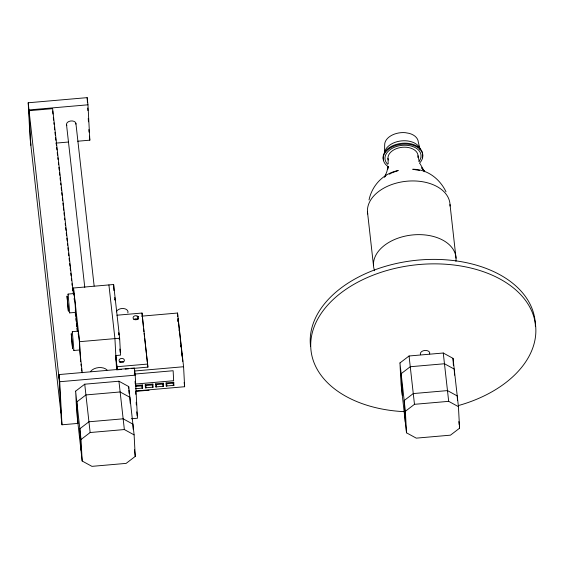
<?xml version="1.0" encoding="UTF-8"?>
<svg xmlns="http://www.w3.org/2000/svg" width="564" height="564" viewBox="0 0 564 564"><rect width="100%" height="100%" fill="white"/><g stroke="black" fill="none" stroke-linecap="round" stroke-linejoin="round"><path stroke-width="0.85" d="M68.04 294.979L68.103 294.07L73.997 293.562L75.132 303.686L75.59 312.385L69.696 312.893L69.576 312.393M72.255 332.563L72.319 331.66L78.213 331.146L79.348 341.276L79.806 349.969L73.912 350.484L73.792 349.976M73.933 294.464L73.997 293.562M180.818 346.479L180.882 345.52L181.178 347.241M384.5 153.345L384.676 145.11A16.892 10.97 -6.4 0 1 405.297 132.674L409.415 133.421A16.892 10.97 -6.4 0 1 418.319 142.184L420.124 149.425M369.018 199.966C372.014 185.45 383.414 173.296 398.254 170.518L391.606 172.929L389.491 174.205M385 176.349L386.911 171.505L388.11 166.429L387.694 169.263L388.046 166.542A19.881 12.909 -6.4 0 1 388.765 148.988A19.881 12.909 -6.4 0 1 415.478 146.203A19.881 12.909 -6.4 0 1 419.426 163.264M69.696 312.893L68.103 294.07M73.912 350.484L72.319 331.66M119.307 339.704L119.265 338.174M384.613 177.181L385.846 174.946L384.62 176.906M142.488 384.986L142.65 388.06L142.086 388.173L141.966 385.868L142.488 384.986L135.67 385.579M152.9 384.077L153.063 387.158L152.506 387.271L152.386 384.965L152.9 384.077L145.237 384.747L145.399 387.82L146.02 387.835L145.9 385.529L145.237 384.747M163.32 383.175L163.482 386.248L162.925 386.361L162.799 384.056L163.32 383.175L155.657 383.837L155.819 386.918L156.439 386.925L156.313 384.62L155.657 383.837M173.74 382.265L173.902 385.346L173.338 385.459L173.218 383.153L173.74 382.265L166.07 382.935L166.232 386.009L166.852 386.023L166.732 383.717L166.07 382.935M75.618 391.169L84.727 384.197L118.933 381.222L128.691 386.551L134.112 434.879L135.247 456.41L126.132 463.382L91.932 466.357L82.175 461.028L76.753 412.7L75.618 391.169L81.04 439.497L82.175 461.028M81.04 439.497L90.148 432.525L124.355 429.549L134.112 434.879M399.946 362.962L409.055 355.99L443.262 353.015L453.019 358.344L458.44 406.672L459.575 428.203L450.46 435.168L416.26 438.143L406.503 432.814L401.082 384.486L399.946 362.962L405.368 411.29L406.503 432.814M405.368 411.29L414.477 404.317L448.683 401.342L458.44 406.672M60.94 413.024L30.061 138.145L28.2 102.775L87.166 97.642L87.97 104.805L89.831 140.175L77.691 141.226M30.865 145.3L29.004 109.931L87.97 104.805M56.012 143.115L68.152 142.058M73.891 294.951L73.524 288L113.625 284.51L119.646 338.21L120.541 355.123L115.817 355.531L117.234 369.794M116.938 315.22L142.015 313.041L147.902 367.129L131.257 368.574M136.989 316.566L138.723 316.418M141.578 316.164L177.561 313.041L183.582 366.734L184.639 386.728L135.973 390.958M80.553 360.819L79.552 341.692L119.646 338.21M117.072 366.72L147.74 364.055M77.783 423.423L61.991 424.791L61.187 417.635L58.917 374.581L134.394 368.01L135.198 375.173L137.468 418.227L131.32 418.763M118.116 369.716L121.62 369.413M125.123 369.11L128.627 368.807M134.916 370.971L183.582 366.734M134.211 374.122L173.134 370.731L173.656 380.728L135.607 384.042M61.991 424.791L59.721 381.736L135.198 375.173M135.48 386.432L141.966 385.868M145.9 385.529L152.386 384.965M156.313 384.62L162.799 384.056M166.732 383.717L173.218 383.153M135.6 388.737L142.65 388.06M145.399 387.82L153.063 387.158M155.819 386.918L163.482 386.248M166.232 386.009L173.902 385.346M135.973 391.338L149.115 390.196M419.574 170.497L412.728 169.256C427.456 169.172 439.857 178.957 446.004 191.795M137.637 319.231L137.616 316.27M424.671 171.569L421.668 167.776L424.452 171.597M424.572 171.759L420.018 163.652M419.101 161.156L418.044 155.763M118.708 332.647L118.969 334.642M75.59 312.385L75.315 310.764M114.795 297.454L115.035 299.724M450.009 204.492L456.029 258.192M458.828 421.59L459.202 424.896M459.385 426.546L459.575 428.203M443.262 353.015L448.683 401.342M409.055 355.99L414.477 404.317M367.453 211.676L373.474 265.376M184.153 382.399L184.639 386.728M143.341 326.493L142.015 313.041M143.538 328.22L143.926 331.681M144.116 333.409L144.504 336.863M144.701 338.597L147.317 361.94M147.514 363.667L147.902 367.129M136.756 411.868L137.2 415.844M134.507 449.797L135.247 456.41M119.857 349.06L120.245 352.528M108.908 284.919L114.929 338.619L116.579 369.906M118.933 381.222L124.355 429.549M115.676 355.891L117.249 369.857M89.387 136.199L89.831 140.175M75.9 123.347L94.146 286.011M66.531 124.707L84.776 287.379M84.727 384.197L90.148 432.525M73.524 288L79.552 341.692M73.426 294.055L52.628 108.655L29.046 110.706L59.157 379.191M75.294 310.672L77.649 331.66M79.707 350.025L82.259 372.769M53.305 117.531L53.601 120.153M53.897 122.776L54.095 124.531M54.384 127.154L54.68 129.776M54.976 132.399L55.272 135.022M55.561 137.644L55.857 140.267M56.153 142.896L56.449 145.519M56.64 147.267L56.936 149.89M57.232 152.513L57.528 155.135M57.817 157.758L58.014 159.513M58.409 163.01L58.607 164.758M58.896 167.381L59.192 170.004M59.488 172.626L59.784 175.249M60.073 177.879L60.369 180.501M60.665 183.124L60.863 184.872M61.152 187.495L61.448 190.117M61.744 192.74L62.04 195.37M62.329 197.992L62.625 200.615M62.921 203.237L63.217 205.86M63.408 207.608L63.704 210.231M64 212.861L64.296 215.483M64.585 218.106L64.782 219.854M65.177 223.351L65.375 225.099M65.664 227.722L65.96 230.352M66.256 232.974L66.552 235.597M66.841 238.219L67.137 240.842M67.433 243.465L67.631 245.213M67.927 247.843L68.216 250.465M68.512 253.088L68.808 255.711M69.097 258.333L69.393 260.956M69.689 263.585L69.985 266.208M70.183 267.956L70.472 270.579M70.768 273.202L71.064 275.824M71.36 278.447L71.55 280.195M71.945 283.699L72.143 285.447M72.439 288.07L72.728 290.693M75.28 313.429L75.576 316.059M75.872 318.681L76.161 321.304M76.457 323.926L76.753 326.549M76.951 328.297L77.24 330.92M80.483 359.783L80.673 361.531M80.969 364.154L81.167 365.902M81.463 368.532L81.752 371.154M58.917 374.581L59.721 381.736M28.2 102.775L29.004 109.931M181.389 348.982L181.622 351.175M179.049 329.778L179.176 330.934M181.862 353.663L182.094 356.279M114.795 299.209L114.866 300.111M387.969 158.378L388.208 163.821M118.807 335.002L118.708 333.493M74.152 298.377L74.258 299.844M78.206 333.402L78.283 334.621M457.46 400.236L457.235 395.935L447.478 390.598L413.271 393.573L404.162 400.546L405.297 422.076M454.542 375.109L454.224 369.082L444.467 363.752L410.261 366.727L401.152 373.699L402.287 395.23M453.019 358.344L453.378 365.232M182.771 361.404L178.062 318.54L178.245 321.938M177.561 313.041L177.745 316.517M177.928 319.992L178.02 321.727M134.535 370.647L134.718 374.165M135.092 381.194L135.226 383.83M135.649 391.74L135.783 394.377M136.199 402.28L136.34 404.917M133.182 429.31L132.907 424.142L123.149 418.812L88.943 421.787L79.834 428.76L80.969 450.284M130.213 403.316L129.896 397.289L120.139 391.959L85.932 394.934L76.824 401.906L77.959 423.437M128.691 386.551L128.782 388.272M128.874 389.999L129.05 393.439M113.625 284.51L113.942 290.594M87.166 97.642L87.441 102.824M87.716 107.999L87.85 110.586M88.259 118.348L88.442 121.796M88.851 129.565L88.985 132.152M52.755 110.96L52.917 114.034M127.859 312.858A5.922 3.849 -6.4 0 0 123.438 308.515L121.909 308.515A5.922 3.849 -6.4 0 0 116.36 311.857M133.88 319.555A2.665 2.023 -3 0 1 138.102 319.612M119.857 362.257A2.665 2.023 -3 0 1 123.608 361.926M420.525 354.707A4.738 3.074 -6.4 0 1 424.882 350.441A4.738 3.074 -6.4 0 1 429.641 353.917M374.616 270.748A41.454 26.924 -6.4 0 1 411.53 235.054A41.454 26.924 -6.4 0 1 455.916 261.336M387.708 164.307A18.097 11.752 -6.4 0 1 402.386 145.322A18.097 11.752 -6.4 0 1 418.925 161.586M388.286 160.063A15.101 9.807 -6.4 0 1 402.492 147.267A15.101 9.807 -6.4 0 1 417.903 157.49M422.704 155.297A19.881 12.909 -6.4 0 1 422.203 157.857M383.626 160.387A19.881 12.909 -6.4 0 1 400.285 143.503A19.881 12.909 -6.4 0 1 422.704 154.458M367.728 214.003A41.454 26.924 -6.4 0 1 406.707 181.227A41.454 26.924 -6.4 0 1 450.023 206.057M384.486 153.394A18.097 11.752 -6.4 0 1 401.293 140.908A18.097 11.752 -6.4 0 1 420.293 149.509M310.574 346.627A112.99 73.383 -6.4 0 1 418.164 260.096A112.99 73.383 -6.4 0 1 535.363 326.084M403.81 411.642A112.99 73.383 -6.4 0 1 326.316 306.696A112.99 73.383 -6.4 0 1 510.913 285.962A112.99 73.383 -6.4 0 1 458.666 405.488M90.684 371.373A9.475 6.155 -6.4 0 1 107.026 369.956M66.841 125.469A4.738 3.074 -6.4 0 1 70.634 120.999A4.738 3.074 -6.4 0 1 75.886 124.15M67.031 296.163L68.357 311.116L67.031 296.163M71.247 333.754L72.573 348.707L71.247 333.754M138.166 318.547L137.792 318.998A2.665 2.023 -3 0 1 134.042 319.33A2.665 2.023 -3 0 1 133.717 316.482A2.665 2.023 -3 0 1 137.475 316.157L137.94 316.538A2.665 2.023 -3 0 1 138.166 318.547M120.012 362.025A2.665 2.023 -3 0 0 124.355 360.741A2.665 2.023 -3 0 0 120.823 358.556A2.665 2.023 -3 0 0 120.012 362.025"/></g></svg>
